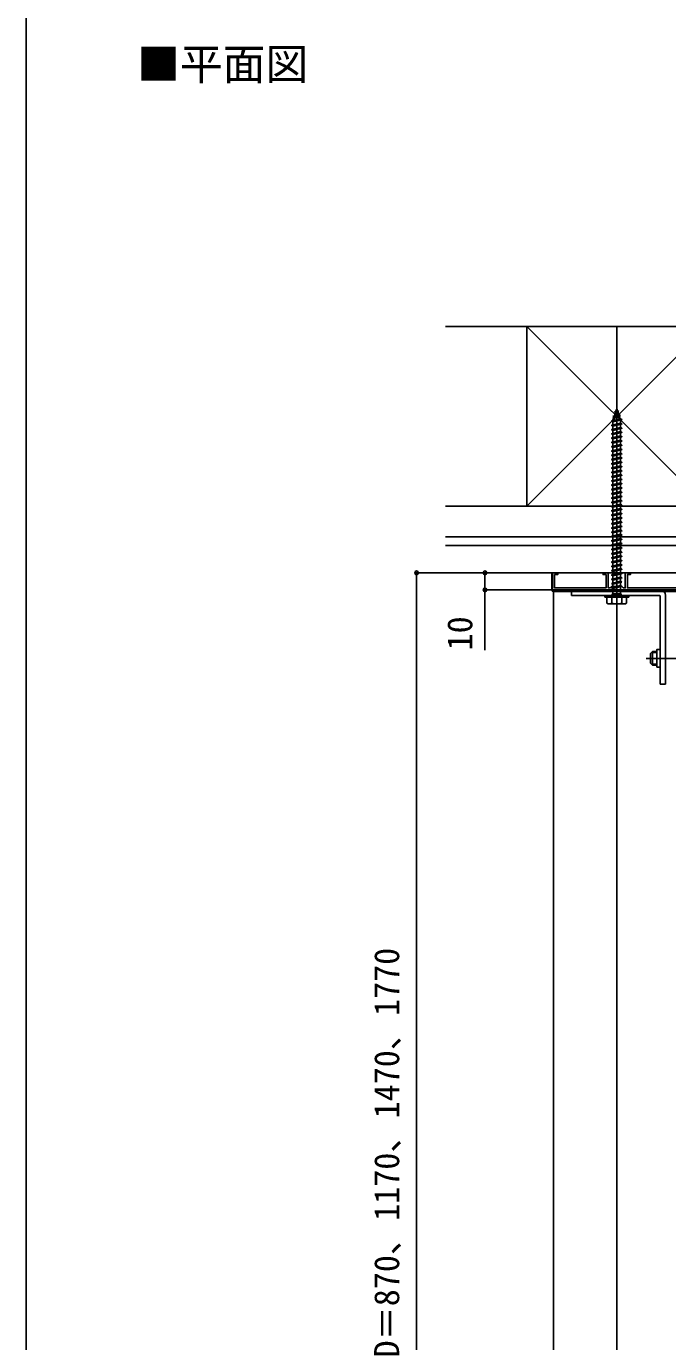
# Model space of a CAD drawing. Units: millimetres, scale not verified. Extents: x -875 to 875, y -1304 to 1297.
# Drawn here: x -875 to -500, y -764 to 5 of the extents above; entities that cross this region are included whole.
import ezdxf
from ezdxf.enums import TextEntityAlignment as Align

# ---------------------------------------------------------------- set-up
doc = ezdxf.new("R2010")
doc.units = ezdxf.units.MM
doc.header["$LTSCALE"] = 8
for name, color, linetype in [('0-1_USER1', 3, 'Continuous'), ('0-3_YKK_11E', 7, 'Continuous'), ('0-4_YKK_12', 2, 'Continuous'), ('0-5_YKK_13', 4, 'Continuous'), ('0-7_YKK_D', 6, 'Continuous'), ('0-8_YKK_ZWAK', 7, 'Continuous'), ('0-9_YSS_K', 3, 'Continuous')]:
    doc.layers.add(name, color=color, linetype=linetype)
doc.styles.add('ＭＳ ゴシック', font='')
doc.styles.get('ＭＳ ゴシック').set_extended_font_data('MS Gothic')

msp = doc.modelspace()

# ---------------------------------------------------------------- linework, layer by layer
at = {"layer": '0-3_YKK_11E'}
msp.add_lwpolyline([(-492.5, -324.2), (-529.542, -324.2), (-529.725, -324.08), (-530.275, -324.08), (-530.458, -324.2), (-567.5, -324.2), (-567.5, -314.2), (-564.5, -314.2), (-564.5, -315.2), (-566.3, -315.2), (-566.3, -323), (-536.2, -323), (-536.2, -315.2), (-538, -315.2), (-538, -314.2), (-535, -314.2), (-535, -323), (-533.8, -323), (-533, -322.2), (-527, -322.2), (-526.2, -323), (-525, -323), (-525, -314.2), (-522, -314.2), (-522, -315.2), (-523.8, -315.2), (-523.8, -323), (-493.7, -323)], dxfattribs=at)
at = {"layer": '0-4_YKK_12'}
for p, q in [((-530, -170.2), (-530, -954.2)), ((-567, -325.2), (-567, -869.2)), ((-501.5, -349.2), (-501.5, -379.2))]:
    msp.add_line(p, q, dxfattribs=at)
at = {"layer": '0-5_YKK_13'}
for p, q in [((-532.313, -222.814), (-527.878, -222.26)), ((-532.313, -222.814), (-531.398, -222.461)), ((-532.313, -222.814), (-531.678, -223.273)), ((-531.678, -223.273), (-528.561, -222.58)), ((-531.414, -220.202), (-530.466, -219.754)), ((-531.414, -220.202), (-528.703, -219.863)), ((-531.414, -220.202), (-530.746, -220.566)), ((-531.398, -222.461), (-530.746, -220.566)), ((-531.398, -222.461), (-528.801, -221.883)), ((-530.746, -220.566), (-529.36, -220.258)), ((-530.466, -219.754), (-530, -218.4)), ((-530.466, -219.754), (-529.6, -219.561)), ((-530, -334.9), (-530, -215.899)), ((-530, -218.4), (-529.6, -219.561)), ((-528.703, -219.863), (-529.6, -219.561)), ((-528.703, -219.863), (-529.36, -220.258)), ((-529.36, -220.258), (-528.801, -221.883)), ((-527.878, -222.26), (-528.801, -221.883)), ((-527.878, -222.26), (-528.561, -222.58)), ((-528.561, -222.58), (-528.001, -224.206)), ((-533, -225.4), (-527, -224.65)), ((-533, -227.9), (-527, -227.15)), ((-533, -230.4), (-527, -229.65)), ((-532.25, -224.934), (-531.678, -223.273)), ((-532.25, -225.15), (-527.75, -224.15)), ((-532.25, -225.15), (-532.25, -224.934)), ((-532.25, -227.65), (-532.25, -225.9)), ((-532.25, -227.65), (-527.75, -226.65)), ((-532.25, -230.15), (-532.25, -228.4)), ((-532.25, -230.15), (-527.75, -229.15)), ((-527.761, -224.902), (-527.75, -224.934)), ((-527.75, -224.934), (-527.75, -226.65)), ((-527.75, -227.4), (-527.75, -229.15)), ((-527.75, -229.9), (-527.75, -231.65)), ((-533, -232.9), (-527, -232.15)), ((-533, -235.4), (-527, -234.65)), ((-533, -237.9), (-527, -237.15)), ((-532.25, -232.65), (-532.25, -230.9)), ((-532.25, -232.65), (-527.75, -231.65)), ((-532.25, -235.15), (-532.25, -233.4)), ((-532.25, -235.15), (-527.75, -234.15)), ((-532.25, -237.65), (-532.25, -235.9)), ((-532.25, -237.65), (-527.75, -236.65)), ((-527.75, -232.4), (-527.75, -234.15)), ((-527.75, -234.9), (-527.75, -236.65)), ((-527.75, -237.4), (-527.75, -239.15)), ((-533, -240.4), (-527, -239.65)), ((-533, -242.9), (-527, -242.15)), ((-533, -245.4), (-527, -244.65)), ((-532.25, -240.15), (-532.25, -238.4)), ((-532.25, -240.15), (-527.75, -239.15)), ((-532.25, -242.65), (-532.25, -240.9)), ((-532.25, -242.65), (-527.75, -241.65)), ((-532.25, -245.15), (-532.25, -243.4)), ((-532.25, -245.15), (-527.75, -244.15)), ((-532.25, -247.65), (-532.25, -245.9)), ((-527.75, -239.9), (-527.75, -241.65)), ((-527.75, -242.4), (-527.75, -244.15)), ((-527.75, -244.9), (-527.75, -246.65)), ((-533, -247.9), (-527, -247.15)), ((-533, -250.4), (-527, -249.65)), ((-533, -252.9), (-527, -252.15)), ((-532.25, -247.65), (-527.75, -246.65)), ((-532.25, -250.15), (-532.25, -248.4)), ((-532.25, -250.15), (-527.75, -249.15)), ((-532.25, -252.65), (-532.25, -250.9)), ((-532.25, -252.65), (-527.75, -251.65)), ((-532.25, -255.15), (-532.25, -253.4)), ((-527.75, -247.4), (-527.75, -249.15)), ((-527.75, -249.9), (-527.75, -251.65)), ((-527.75, -252.4), (-527.75, -254.15)), ((-533, -255.4), (-527, -254.65)), ((-533, -257.9), (-527, -257.15)), ((-533, -260.4), (-527, -259.65)), ((-532.25, -255.15), (-527.75, -254.15)), ((-532.25, -257.65), (-527.75, -256.65)), ((-532.25, -260.15), (-532.25, -258.4)), ((-532.25, -260.15), (-527.75, -259.15)), ((-527.75, -254.9), (-527.75, -256.65)), ((-527.75, -257.4), (-527.75, -259.15)), ((-527.75, -259.9), (-527.75, -261.65)), ((-533, -262.9), (-527, -262.15)), ((-533, -265.4), (-527, -264.65)), ((-533, -267.9), (-527, -267.15)), ((-532.25, -262.65), (-527.75, -261.65)), ((-532.25, -265.15), (-532.25, -263.4)), ((-532.25, -265.15), (-527.75, -264.15)), ((-532.25, -267.65), (-532.25, -265.9)), ((-532.25, -267.65), (-527.75, -266.65)), ((-532.25, -270.15), (-532.25, -268.4)), ((-532.25, -270.15), (-527.75, -269.15)), ((-527.75, -262.4), (-527.75, -264.15)), ((-527.75, -264.9), (-527.75, -266.65)), ((-527.75, -267.4), (-527.75, -269.15)), ((-533, -270.4), (-527, -269.65)), ((-533, -272.9), (-527, -272.15)), ((-533, -275.4), (-527, -274.65)), ((-532.25, -272.65), (-532.25, -270.9)), ((-532.25, -272.65), (-527.75, -271.65)), ((-532.25, -275.15), (-532.25, -273.4)), ((-532.25, -275.15), (-527.75, -274.15)), ((-532.25, -277.65), (-532.25, -275.9)), ((-532.25, -277.65), (-527.75, -276.65)), ((-527.75, -269.9), (-527.75, -271.65)), ((-527.75, -272.4), (-527.75, -274.15)), ((-527.75, -274.9), (-527.75, -276.65)), ((-533, -277.9), (-527, -277.15)), ((-533, -280.4), (-527, -279.65)), ((-533, -282.9), (-527, -282.15)), ((-532.25, -280.15), (-532.25, -278.4)), ((-532.25, -280.15), (-527.75, -279.15)), ((-532.25, -282.65), (-527.75, -281.65)), ((-532.25, -285.15), (-532.25, -283.4)), ((-532.25, -285.15), (-527.75, -284.15)), ((-527.75, -277.4), (-527.75, -279.15)), ((-527.75, -279.9), (-527.75, -281.65)), ((-527.75, -282.4), (-527.75, -284.15)), ((-533, -285.4), (-527, -284.65)), ((-533, -287.9), (-527, -287.15)), ((-533, -290.4), (-527, -289.65)), ((-533, -292.9), (-527, -292.15)), ((-532.25, -287.65), (-527.75, -286.65)), ((-532.25, -290.15), (-532.25, -288.4)), ((-532.25, -290.15), (-527.75, -289.15)), ((-532.25, -292.65), (-532.25, -290.9)), ((-532.25, -292.65), (-527.75, -291.65)), ((-527.75, -284.9), (-527.75, -286.65)), ((-527.75, -287.4), (-527.75, -289.15)), ((-527.75, -289.9), (-527.75, -291.65)), ((-533, -295.4), (-527, -294.65)), ((-533, -297.9), (-527, -297.15)), ((-533, -300.4), (-527, -299.65)), ((-532.25, -295.15), (-532.25, -293.4)), ((-532.25, -295.15), (-527.75, -294.15)), ((-532.25, -297.65), (-532.25, -295.9)), ((-532.25, -297.65), (-527.75, -296.65)), ((-532.25, -300.15), (-532.25, -298.4)), ((-532.25, -300.15), (-527.75, -299.15)), ((-527.75, -292.4), (-527.75, -294.15)), ((-527.75, -294.9), (-527.75, -296.65)), ((-527.75, -297.4), (-527.75, -299.15)), ((-527.75, -299.9), (-527.75, -301.65)), ((-533, -302.9), (-527, -302.15)), ((-533, -305.4), (-527, -304.65)), ((-533, -307.9), (-527, -307.15)), ((-532.25, -302.65), (-532.25, -300.9)), ((-532.25, -302.65), (-527.75, -301.65)), ((-532.25, -305.15), (-532.25, -303.4)), ((-532.25, -305.15), (-527.75, -304.15)), ((-532.25, -307.65), (-532.25, -305.9)), ((-532.25, -307.65), (-527.75, -306.65)), ((-527.75, -302.4), (-527.75, -304.15)), ((-527.75, -304.9), (-527.75, -306.65)), ((-527.75, -307.4), (-527.75, -309.15)), ((-568, -324.202), (-568, -314.2)), ((-533, -310.4), (-527, -309.65)), ((-533, -312.9), (-527, -312.15)), ((-533, -315.4), (-527, -314.65)), ((-532.25, -310.15), (-532.25, -308.4)), ((-532.25, -310.15), (-527.75, -309.15)), ((-532.25, -312.65), (-532.25, -310.9)), ((-532.25, -312.65), (-527.75, -311.65)), ((-532.25, -315.15), (-532.25, -313.4)), ((-532.25, -315.15), (-527.75, -314.15)), ((-527.75, -309.9), (-527.75, -311.65)), ((-527.75, -312.4), (-527.75, -314.15)), ((-527.75, -314.9), (-527.75, -316.65)), ((-533, -317.9), (-527, -317.15)), ((-533, -320.4), (-527, -319.65)), ((-533, -320.4), (-532.25, -320.15)), ((-532.25, -320.9), (-533, -320.4)), ((-533, -322.9), (-527, -322.15)), ((-532.25, -317.65), (-532.25, -315.9)), ((-532.25, -317.65), (-527.75, -316.65)), ((-532.25, -320.15), (-532.25, -318.4)), ((-532.25, -320.15), (-527.75, -319.15)), ((-532.25, -320.9), (-527.75, -319.9)), ((-532.25, -322.65), (-532.25, -320.9)), ((-532.25, -322.65), (-527.75, -321.65)), ((-530, -321.7), (-530, -329.9)), ((-527.75, -317.4), (-527.75, -319.15)), ((-527, -319.65), (-527.75, -319.15)), ((-527.75, -319.9), (-527, -319.65)), ((-527.75, -319.9), (-527.75, -321.65)), ((-527.75, -322.4), (-527.75, -326.4)), ((-492.998, -325.2), (-567.002, -325.2)), ((-556.5, -324.2), (-556.5, -327.4)), ((-556.5, -324.2), (-504.7, -324.2)), ((-556.5, -327.4), (-505, -327.4)), ((-537, -327.4), (-523, -327.4)), ((-537, -328.4), (-537, -327.4)), ((-537, -328.4), (-523, -328.4)), ((-535.75, -328.4), (-535.75, -331.969)), ((-535.75, -328.4), (-524.25, -328.4)), ((-532.887, -328.4), (-532.887, -331.953)), ((-532.6, -326.4), (-527.4, -326.4)), ((-532.6, -326.9), (-532.6, -326.4)), ((-532.6, -326.9), (-527.4, -326.9)), ((-532.25, -326.4), (-532.25, -323.4)), ((-532.25, -327.4), (-532.25, -326.9)), ((-527.75, -327.4), (-527.75, -326.9)), ((-527.4, -326.9), (-527.4, -326.4)), ((-527.113, -328.4), (-527.113, -331.953)), ((-524.25, -331.969), (-524.25, -328.4)), ((-523, -328.4), (-523, -327.4)), ((-504.7, -327.7), (-504.7, -379.2)), ((-501.5, -327.4), (-501.5, -379.2)), ((-535, -332.4), (-535.75, -331.967)), ((-525, -332.4), (-535, -332.4)), ((-525, -332.4), (-524.25, -331.967)), ((-510.3, -361.4), (-509.1, -360.2)), ((-510.3, -367), (-510.3, -361.4)), ((-509.748, -360.848), (-506.5, -360.848)), ((-509.1, -360.2), (-506.5, -360.2)), ((-509.1, -368.2), (-509.1, -360.2)), ((-486.3, -364.2), (-512.8, -364.2)), ((-510.3, -367), (-509.1, -368.2)), ((-509.748, -367.552), (-506.5, -367.552)), ((-506.5, -368.2), (-509.1, -368.2)), ((-509, -364.2), (-499, -364.2)), ((-504.7, -369.4), (-506.5, -369.4)), ((-504.7, -379.2), (-501.5, -379.2))]:
    msp.add_line(p, q, dxfattribs=at)
for points in [[(-532.25, -225.9), (-533, -225.4), (-532.25, -225.15)], [(-532.25, -228.4), (-533, -227.9), (-532.25, -227.65)], [(-532.25, -230.9), (-533, -230.4), (-532.25, -230.15)], [(-532.25, -225.9), (-527.75, -224.9), (-527, -224.65), (-527.75, -224.15)], [(-532.25, -228.4), (-527.75, -227.4), (-527, -227.15), (-527.75, -226.65)], [(-532.25, -230.9), (-527.75, -229.9), (-527, -229.65), (-527.75, -229.15)], [(-532.25, -233.4), (-533, -232.9), (-532.25, -232.65)], [(-532.25, -235.9), (-533, -235.4), (-532.25, -235.15)], [(-532.25, -238.4), (-533, -237.9), (-532.25, -237.65)], [(-532.25, -233.4), (-527.75, -232.4), (-527, -232.15), (-527.75, -231.65)], [(-532.25, -235.9), (-527.75, -234.9), (-527, -234.65), (-527.75, -234.15)], [(-532.25, -238.4), (-527.75, -237.4), (-527, -237.15), (-527.75, -236.65)], [(-532.25, -240.9), (-533, -240.4), (-532.25, -240.15)], [(-532.25, -243.4), (-533, -242.9), (-532.25, -242.65)], [(-532.25, -245.9), (-533, -245.4), (-532.25, -245.15)], [(-532.25, -240.9), (-527.75, -239.9), (-527, -239.65), (-527.75, -239.15)], [(-532.25, -243.4), (-527.75, -242.4), (-527, -242.15), (-527.75, -241.65)], [(-532.25, -245.9), (-527.75, -244.9), (-527, -244.65), (-527.75, -244.15)], [(-532.25, -248.4), (-533, -247.9), (-532.25, -247.65)], [(-532.25, -250.9), (-533, -250.4), (-532.25, -250.15)], [(-532.25, -253.4), (-533, -252.9), (-532.25, -252.65)], [(-532.25, -248.4), (-527.75, -247.4), (-527, -247.15), (-527.75, -246.65)], [(-532.25, -250.9), (-527.75, -249.9), (-527, -249.65), (-527.75, -249.15)], [(-532.25, -253.4), (-527.75, -252.4), (-527, -252.15), (-527.75, -251.65)], [(-532.25, -257.65), (-532.25, -255.9), (-533, -255.4), (-532.25, -255.15)], [(-532.25, -258.4), (-533, -257.9), (-532.25, -257.65)], [(-532.25, -262.65), (-532.25, -260.9), (-533, -260.4), (-532.25, -260.15)], [(-532.25, -255.9), (-527.75, -254.9), (-527, -254.65), (-527.75, -254.15)], [(-532.25, -258.4), (-527.75, -257.4), (-527, -257.15), (-527.75, -256.65)], [(-532.25, -260.9), (-527.75, -259.9), (-527, -259.65), (-527.75, -259.15)], [(-532.25, -263.4), (-533, -262.9), (-532.25, -262.65)], [(-532.25, -265.9), (-533, -265.4), (-532.25, -265.15)], [(-532.25, -268.4), (-533, -267.9), (-532.25, -267.65)], [(-532.25, -263.4), (-527.75, -262.4), (-527, -262.15), (-527.75, -261.65)], [(-532.25, -265.9), (-527.75, -264.9), (-527, -264.65), (-527.75, -264.15)], [(-532.25, -268.4), (-527.75, -267.4), (-527, -267.15), (-527.75, -266.65)], [(-532.25, -270.9), (-527.75, -269.9), (-527, -269.65), (-527.75, -269.15)], [(-532.25, -270.9), (-533, -270.4), (-532.25, -270.15)], [(-532.25, -273.4), (-533, -272.9), (-532.25, -272.65)], [(-532.25, -275.9), (-533, -275.4), (-532.25, -275.15)], [(-532.25, -273.4), (-527.75, -272.4), (-527, -272.15), (-527.75, -271.65)], [(-532.25, -275.9), (-527.75, -274.9), (-527, -274.65), (-527.75, -274.15)], [(-532.25, -278.4), (-527.75, -277.4), (-527, -277.15), (-527.75, -276.65)], [(-532.25, -278.4), (-533, -277.9), (-532.25, -277.65)], [(-532.25, -282.65), (-532.25, -280.9), (-533, -280.4), (-532.25, -280.15)], [(-532.25, -283.4), (-533, -282.9), (-532.25, -282.65)], [(-532.25, -280.9), (-527.75, -279.9), (-527, -279.65), (-527.75, -279.15)], [(-532.25, -283.4), (-527.75, -282.4), (-527, -282.15), (-527.75, -281.65)], [(-532.25, -285.9), (-527.75, -284.9), (-527, -284.65), (-527.75, -284.15)], [(-532.25, -287.65), (-532.25, -285.9), (-533, -285.4), (-532.25, -285.15)], [(-532.25, -288.4), (-533, -287.9), (-532.25, -287.65)], [(-532.25, -290.9), (-533, -290.4), (-532.25, -290.15)], [(-532.25, -288.4), (-527.75, -287.4), (-527, -287.15), (-527.75, -286.65)], [(-532.25, -290.9), (-527.75, -289.9), (-527, -289.65), (-527.75, -289.15)], [(-532.25, -293.4), (-527.75, -292.4), (-527, -292.15), (-527.75, -291.65)], [(-532.25, -293.4), (-533, -292.9), (-532.25, -292.65)], [(-532.25, -295.9), (-533, -295.4), (-532.25, -295.15)], [(-532.25, -298.4), (-533, -297.9), (-532.25, -297.65)], [(-532.25, -295.9), (-527.75, -294.9), (-527, -294.65), (-527.75, -294.15)], [(-532.25, -298.4), (-527.75, -297.4), (-527, -297.15), (-527.75, -296.65)], [(-532.25, -300.9), (-527.75, -299.9), (-527, -299.65), (-527.75, -299.15)], [(-532.25, -300.9), (-533, -300.4), (-532.25, -300.15)], [(-532.25, -303.4), (-533, -302.9), (-532.25, -302.65)], [(-532.25, -305.9), (-533, -305.4), (-532.25, -305.15)], [(-532.25, -303.4), (-527.75, -302.4), (-527, -302.15), (-527.75, -301.65)], [(-532.25, -305.9), (-527.75, -304.9), (-527, -304.65), (-527.75, -304.15)], [(-532.25, -308.4), (-527.75, -307.4), (-527, -307.15), (-527.75, -306.65)], [(-492, -324.202), (-492, -314.2), (-568, -314.2)], [(-532.25, -308.4), (-533, -307.9), (-532.25, -307.65)], [(-532.25, -310.9), (-533, -310.4), (-532.25, -310.15)], [(-532.25, -313.4), (-533, -312.9), (-532.25, -312.65)], [(-532.25, -315.9), (-533, -315.4), (-532.25, -315.15)], [(-532.25, -310.9), (-527.75, -309.9), (-527, -309.65), (-527.75, -309.15)], [(-532.25, -313.4), (-527.75, -312.4), (-527, -312.15), (-527.75, -311.65)], [(-532.25, -315.9), (-527.75, -314.9), (-527, -314.65), (-527.75, -314.15)], [(-532.25, -318.4), (-533, -317.9), (-532.25, -317.65)], [(-532.25, -323.4), (-533, -322.9), (-532.25, -322.65)], [(-532.25, -318.4), (-527.75, -317.4), (-527, -317.15), (-527.75, -316.65)], [(-532.25, -323.4), (-527.75, -322.4), (-527, -322.15), (-527.75, -321.65)], [(-504.7, -359), (-506.5, -359), (-506.5, -369.4)]]:
    msp.add_lwpolyline(points, dxfattribs=at)
for centre, radius, start, end in [((-505, -327.7), 0.3, 0, 90), ((-504.7, -327.4), 3.2, 0, 90), ((-534.33, -329.844), 2.556, 236.25178, 304.38425), ((-530, -322.847), 9.553, 252.41205, 287.58795), ((-525.67, -329.844), 2.556, 235.61575, 303.74822)]:
    msp.add_arc(centre, radius, start, end, dxfattribs=at)
msp.add_ellipse((-566.998, -324.198), major_axis=(-0.71, -0.71), ratio=0.99628, start_param=5.4996506, end_param=7.06672, dxfattribs=at)
at = {"layer": '0-7_YKK_D'}
for p, q in [((-568.2, -314.2), (-648, -314.2)), ((-647, -906.7), (-647, -314.2)), ((-568.2, -314.2), (-608, -314.2)), ((-568.2, -324.2), (-608, -324.2))]:
    msp.add_line(p, q, dxfattribs=at)
msp.add_lwpolyline([(-607, -314.2), (-607, -324.2), (-607, -359.5)], dxfattribs=at)
for centre in [(-647, -314.2), (-607, -314.2), (-607, -324.2)]:
    msp.add_circle(centre, 1.075, dxfattribs=at)
at = {"layer": '0-8_YKK_ZWAK'}
msp.add_line((-875, 1245.8), (-875, -1304.2), dxfattribs=at)
at = {"layer": '0-9_YSS_K'}
for p, q in [((-630, -170.2), (770, -170.2)), ((-477.5, -170.2), (-582.5, -275.2)), ((-582.5, -170.2), (-477.5, -275.2)), ((-630, -275.2), (770, -275.2)), ((-630, -293.2), (770, -293.2)), ((-630, -298.2), (770, -298.2)), ((-630, -314.2), (770, -314.2))]:
    msp.add_line(p, q, dxfattribs=at)
msp.add_lwpolyline([(-477.5, -275.2), (-582.5, -275.2), (-582.5, -170.2), (-477.5, -170.2)], close=True, dxfattribs=at)

# ---------------------------------------------------------------- texts
at = {"layer": '0-1_USER1', "style": 'ＭＳ ゴシック'}
msp.add_text('■平面図', height=18.33, dxfattribs=at).set_placement((-810.256, -31.501), align=Align.BOTTOM_LEFT)
at = {"layer": '0-7_YKK_D', "style": 'ＭＳ ゴシック'}
for s, p in [('10', (-610, -359.568)), ('D＝870、1170、1470、1770', (-652.727, -772.95))]:
    msp.add_text(s, height=14.66, rotation=90, dxfattribs=at).set_placement(p, align=Align.BOTTOM_LEFT)

doc.saveas('drawing.dxf')
